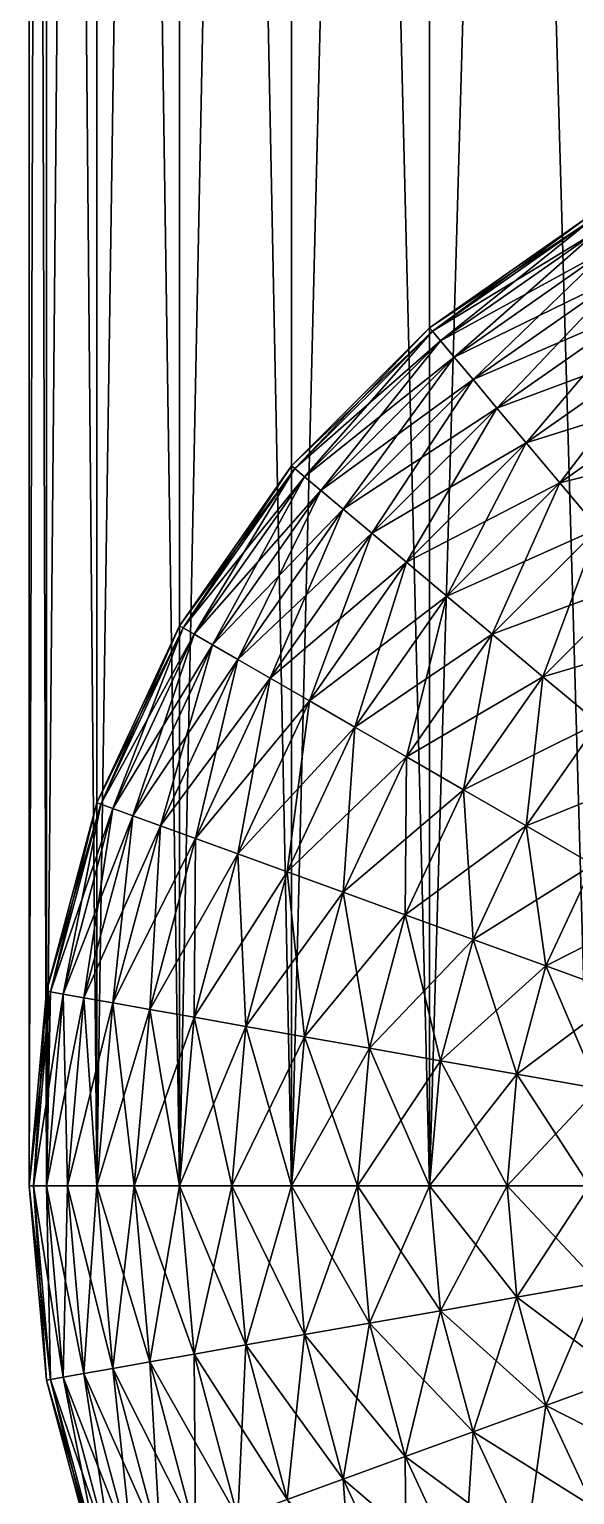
# Model space of a CAD drawing. Header units: metres. Extents: x -7 to 7, y -6 to 6.4.
# Drawn here: x 2 to 2.487, y -5.276 to -3.967 of the extents above; entities that cross this region are included whole.
import ezdxf

# ---------------------------------------------------------------- set-up
doc = ezdxf.new("R2010")
doc.units = ezdxf.units.M

msp = doc.modelspace()

# ---------------------------------------------------------------- linework, layer by layer
at = {"layer": 'Cylinder'}
for points in [[(2, -5, 0), (2.0152, 0, 0.1736), (2.0152, -5, 0.1736)], [(2, -5, 0), (2, 0, 0), (2.0152, 0, 0.1736)], [(2.0152, -5, -0.1736), (2, 0, 0), (2, -5, 0)], [(2.0152, -5, -0.1736), (2.0152, 0, -0.1736), (2, 0, 0)], [(2.0152, -5, 0.1736), (2.0152, 0, 0.1736), (2.0603, 0, 0.342)], [(2.0603, -5, -0.342), (2.0152, 0, -0.1736), (2.0152, -5, -0.1736)], [(2.0603, -5, -0.342), (2.0603, 0, -0.342), (2.0152, 0, -0.1736)], [(2.134, -5, -0.5), (2.0603, 0, -0.342), (2.0603, -5, -0.342)], [(2.134, -5, -0.5), (2.134, 0, -0.5), (2.0603, 0, -0.342)], [(2.234, -5, -0.6428), (2.134, 0, -0.5), (2.134, -5, -0.5)], [(2.234, -5, -0.6428), (2.234, 0, -0.6428), (2.134, 0, -0.5)], [(2.3572, -5, -0.766), (2.234, 0, -0.6428), (2.234, -5, -0.6428)], [(2.3572, -5, -0.766), (2.3572, 0, -0.766), (2.234, 0, -0.6428)], [(2.5, -5, -0.866), (2.3572, 0, -0.766), (2.3572, -5, -0.766)], [(2.5, -5, -0.866), (2.5, 0, -0.866), (2.3572, 0, -0.766)], [(2.0152, -5, 0.1736), (2.0603, 0, 0.342), (2.0603, -5, 0.342)], [(2.0603, -5, 0.342), (2.134, 0, 0.5), (2.134, -5, 0.5)], [(2.0603, -5, 0.342), (2.0603, 0, 0.342), (2.134, 0, 0.5)], [(2.134, -5, 0.5), (2.234, 0, 0.6428), (2.234, -5, 0.6428)], [(2.134, -5, 0.5), (2.134, 0, 0.5), (2.234, 0, 0.6428)], [(2.234, -5, 0.6428), (2.3572, 0, 0.766), (2.3572, -5, 0.766)], [(2.234, -5, 0.6428), (2.234, 0, 0.6428), (2.3572, 0, 0.766)], [(2.3572, -5, 0.766), (2.5, 0, 0.866), (2.5, -5, 0.866)], [(2.3572, -5, 0.766), (2.3572, 0, 0.766), (2.5, 0, 0.866)], [(3, -5, 0), (2, -5, 0), (2.0152, -5, 0.1736)], [(2, -5, 0), (2.0152, -5, 0.1736), (2.0152, -5, 0.1736)], [(2, -5, 0), (2, -5, 0), (2.0152, -5, 0.1736)], [(3, -5, 0), (2, -5, 0), (3, -5, 0)], [(3, -5, 0), (2.0152, -5, -0.1736), (2, -5, 0)], [(2.0152, -5, -0.1736), (2, -5, 0), (2, -5, 0)], [(2.0152, -5, -0.1736), (2.0152, -5, -0.1736), (2, -5, 0)], [(3, -5, 0), (2.0152, -5, 0.1736), (2.0603, -5, 0.342)], [(2.0152, -5, 0.1736), (2.0603, -5, 0.342), (2.0603, -5, 0.342)], [(2.0152, -5, 0.1736), (2.0152, -5, 0.1736), (2.0603, -5, 0.342)], [(3, -5, 0), (2.0152, -5, 0.1736), (3, -5, 0)], [(3, -5, 0), (2.0152, -5, -0.1736), (3, -5, 0)], [(3, -5, 0), (2.0603, -5, -0.342), (2.0152, -5, -0.1736)], [(2.0603, -5, -0.342), (2.0152, -5, -0.1736), (2.0152, -5, -0.1736)], [(2.0603, -5, -0.342), (2.0603, -5, -0.342), (2.0152, -5, -0.1736)], [(3, -5, 0), (2.0603, -5, 0.342), (2.134, -5, 0.5)], [(2.0603, -5, 0.342), (2.134, -5, 0.5), (2.134, -5, 0.5)], [(2.0603, -5, 0.342), (2.0603, -5, 0.342), (2.134, -5, 0.5)], [(3, -5, 0), (2.0603, -5, 0.342), (3, -5, 0)], [(3, -5, 0), (2.0603, -5, -0.342), (3, -5, 0)], [(3, -5, 0), (2.134, -5, -0.5), (2.0603, -5, -0.342)], [(2.134, -5, -0.5), (2.0603, -5, -0.342), (2.0603, -5, -0.342)], [(2.134, -5, -0.5), (2.134, -5, -0.5), (2.0603, -5, -0.342)], [(3, -5, 0), (2.134, -5, 0.5), (2.234, -5, 0.6428)], [(2.134, -5, 0.5), (2.234, -5, 0.6428), (2.234, -5, 0.6428)], [(2.134, -5, 0.5), (2.134, -5, 0.5), (2.234, -5, 0.6428)], [(3, -5, 0), (2.134, -5, 0.5), (3, -5, 0)], [(3, -5, 0), (2.134, -5, -0.5), (3, -5, 0)], [(3, -5, 0), (2.234, -5, -0.6428), (2.134, -5, -0.5)], [(2.234, -5, -0.6428), (2.134, -5, -0.5), (2.134, -5, -0.5)], [(2.234, -5, -0.6428), (2.234, -5, -0.6428), (2.134, -5, -0.5)], [(3, -5, 0), (2.234, -5, 0.6428), (2.3572, -5, 0.766)], [(2.234, -5, 0.6428), (2.3572, -5, 0.766), (2.3572, -5, 0.766)], [(2.234, -5, 0.6428), (2.234, -5, 0.6428), (2.3572, -5, 0.766)], [(3, -5, 0), (2.234, -5, 0.6428), (3, -5, 0)], [(3, -5, 0), (2.234, -5, -0.6428), (3, -5, 0)], [(3, -5, 0), (2.3572, -5, -0.766), (2.234, -5, -0.6428)], [(2.3572, -5, -0.766), (2.234, -5, -0.6428), (2.234, -5, -0.6428)], [(2.3572, -5, -0.766), (2.3572, -5, -0.766), (2.234, -5, -0.6428)], [(3, -5, 0), (2.3572, -5, 0.766), (2.5, -5, 0.866)], [(2.3572, -5, 0.766), (2.5, -5, 0.866), (2.5, -5, 0.866)], [(2.3572, -5, 0.766), (2.3572, -5, 0.766), (2.5, -5, 0.866)], [(3, -5, 0), (2.3572, -5, 0.766), (3, -5, 0)], [(3, -5, 0), (2.3572, -5, -0.766), (3, -5, 0)], [(3, -5, 0), (2.5, -5, -0.866), (2.3572, -5, -0.766)], [(2.5, -5, -0.866), (2.3572, -5, -0.766), (2.3572, -5, -0.766)], [(2.5, -5, -0.866), (2.5, -5, -0.866), (2.3572, -5, -0.766)]]:
    msp.add_3dface(points, dxfattribs=at)
at = {"layer": 'Sphere'}
for points in [[(2.3597, -4.2369, 0.0872), (2.3572, -4.234, 0), (2.5, -4.134, 0)], [(2.3572, -4.234, 0), (2.5019, -4.1373, -0.0872), (2.5, -4.134, 0)], [(2.3597, -4.2369, 0.0872), (2.5, -4.134, 0), (2.5019, -4.1373, 0.0872)], [(2.3572, -4.234, 0), (2.3597, -4.2369, -0.0872), (2.5019, -4.1373, -0.0872)], [(2.367, -4.2456, 0.1736), (2.3597, -4.2369, 0.0872), (2.5019, -4.1373, 0.0872)], [(2.3597, -4.2369, -0.0872), (2.5076, -4.1471, -0.1736), (2.5019, -4.1373, -0.0872)], [(2.3597, -4.2369, -0.0872), (2.367, -4.2456, -0.1736), (2.5076, -4.1471, -0.1736)], [(2.367, -4.2456, 0.1736), (2.5019, -4.1373, 0.0872), (2.5076, -4.1471, 0.1736)], [(2.3791, -4.2601, 0.2588), (2.367, -4.2456, 0.1736), (2.5076, -4.1471, 0.1736)], [(2.367, -4.2456, -0.1736), (2.517, -4.1635, -0.2588), (2.5076, -4.1471, -0.1736)], [(2.3791, -4.2601, 0.2588), (2.5076, -4.1471, 0.1736), (2.517, -4.1635, 0.2588)], [(2.367, -4.2456, -0.1736), (2.3791, -4.2601, -0.2588), (2.517, -4.1635, -0.2588)], [(2.396, -4.2802, 0.342), (2.3791, -4.2601, 0.2588), (2.517, -4.1635, 0.2588)], [(2.3791, -4.2601, -0.2588), (2.5302, -4.1862, -0.342), (2.517, -4.1635, -0.2588)], [(2.396, -4.2802, 0.342), (2.517, -4.1635, 0.2588), (2.5302, -4.1862, 0.342)], [(2.3791, -4.2601, -0.2588), (2.396, -4.2802, -0.342), (2.5302, -4.1862, -0.342)], [(2.4174, -4.3057, 0.4226), (2.396, -4.2802, 0.342), (2.5302, -4.1862, 0.342)], [(2.396, -4.2802, -0.342), (2.5468, -4.2151, -0.4226), (2.5302, -4.1862, -0.342)], [(2.4174, -4.3057, 0.4226), (2.5302, -4.1862, 0.342), (2.5468, -4.2151, 0.4226)], [(2.396, -4.2802, -0.342), (2.4174, -4.3057, -0.4226), (2.5468, -4.2151, -0.4226)], [(2.4433, -4.3366, 0.5), (2.4174, -4.3057, 0.4226), (2.5468, -4.2151, 0.4226)], [(2.4174, -4.3057, -0.4226), (2.567, -4.25, -0.5), (2.5468, -4.2151, -0.4226)], [(2.4433, -4.3366, 0.5), (2.5468, -4.2151, 0.4226), (2.567, -4.25, 0.5)], [(2.2369, -4.3597, 0.0872), (2.234, -4.3572, 0), (2.3572, -4.234, 0)], [(2.234, -4.3572, 0), (2.3597, -4.2369, -0.0872), (2.3572, -4.234, 0)], [(2.234, -4.3572, 0), (2.2369, -4.3597, -0.0872), (2.3597, -4.2369, -0.0872)], [(2.2369, -4.3597, 0.0872), (2.3572, -4.234, 0), (2.3597, -4.2369, 0.0872)], [(2.2456, -4.367, 0.1736), (2.2369, -4.3597, 0.0872), (2.3597, -4.2369, 0.0872)], [(2.2369, -4.3597, -0.0872), (2.367, -4.2456, -0.1736), (2.3597, -4.2369, -0.0872)], [(2.2456, -4.367, 0.1736), (2.3597, -4.2369, 0.0872), (2.367, -4.2456, 0.1736)], [(2.2369, -4.3597, -0.0872), (2.2456, -4.367, -0.1736), (2.367, -4.2456, -0.1736)], [(2.2601, -4.3791, 0.2588), (2.2456, -4.367, 0.1736), (2.367, -4.2456, 0.1736)], [(2.2456, -4.367, -0.1736), (2.3791, -4.2601, -0.2588), (2.367, -4.2456, -0.1736)], [(2.2601, -4.3791, 0.2588), (2.367, -4.2456, 0.1736), (2.3791, -4.2601, 0.2588)], [(2.4174, -4.3057, -0.4226), (2.4433, -4.3366, -0.5), (2.567, -4.25, -0.5)], [(2.4735, -4.3725, 0.5736), (2.4433, -4.3366, 0.5), (2.567, -4.25, 0.5)], [(2.4433, -4.3366, -0.5), (2.5904, -4.2906, -0.5736), (2.567, -4.25, -0.5)], [(2.4735, -4.3725, 0.5736), (2.567, -4.25, 0.5), (2.5904, -4.2906, 0.5736)], [(2.2456, -4.367, -0.1736), (2.2601, -4.3791, -0.2588), (2.3791, -4.2601, -0.2588)], [(2.2802, -4.396, 0.342), (2.2601, -4.3791, 0.2588), (2.3791, -4.2601, 0.2588)], [(2.2601, -4.3791, -0.2588), (2.396, -4.2802, -0.342), (2.3791, -4.2601, -0.2588)], [(2.2802, -4.396, 0.342), (2.3791, -4.2601, 0.2588), (2.396, -4.2802, 0.342)], [(2.2601, -4.3791, -0.2588), (2.2802, -4.396, -0.342), (2.396, -4.2802, -0.342)], [(2.3057, -4.4174, 0.4226), (2.2802, -4.396, 0.342), (2.396, -4.2802, 0.342)], [(2.2802, -4.396, -0.342), (2.4174, -4.3057, -0.4226), (2.396, -4.2802, -0.342)], [(2.3057, -4.4174, 0.4226), (2.396, -4.2802, 0.342), (2.4174, -4.3057, 0.4226)], [(2.4433, -4.3366, -0.5), (2.4735, -4.3725, -0.5736), (2.5904, -4.2906, -0.5736)], [(2.5076, -4.4132, 0.6428), (2.4735, -4.3725, 0.5736), (2.5904, -4.2906, 0.5736)], [(2.4735, -4.3725, -0.5736), (2.617, -4.3366, -0.6428), (2.5904, -4.2906, -0.5736)], [(2.2802, -4.396, -0.342), (2.3057, -4.4174, -0.4226), (2.4174, -4.3057, -0.4226)], [(2.3366, -4.4433, 0.5), (2.3057, -4.4174, 0.4226), (2.4174, -4.3057, 0.4226)], [(2.3057, -4.4174, -0.4226), (2.4433, -4.3366, -0.5), (2.4174, -4.3057, -0.4226)], [(2.3366, -4.4433, 0.5), (2.4174, -4.3057, 0.4226), (2.4433, -4.3366, 0.5)], [(2.3057, -4.4174, -0.4226), (2.3366, -4.4433, -0.5), (2.4433, -4.3366, -0.5)], [(2.3725, -4.4735, 0.5736), (2.3366, -4.4433, 0.5), (2.4433, -4.3366, 0.5)], [(2.3366, -4.4433, -0.5), (2.4735, -4.3725, -0.5736), (2.4433, -4.3366, -0.5)], [(2.3725, -4.4735, 0.5736), (2.4433, -4.3366, 0.5), (2.4735, -4.3725, 0.5736)], [(2.4735, -4.3725, -0.5736), (2.5076, -4.4132, -0.6428), (2.617, -4.3366, -0.6428)], [(2.1373, -4.5019, 0.0872), (2.134, -4.5, 0), (2.234, -4.3572, 0)], [(2.134, -4.5, 0), (2.2369, -4.3597, -0.0872), (2.234, -4.3572, 0)], [(2.1373, -4.5019, 0.0872), (2.234, -4.3572, 0), (2.2369, -4.3597, 0.0872)], [(2.134, -4.5, 0), (2.1373, -4.5019, -0.0872), (2.2369, -4.3597, -0.0872)], [(2.1471, -4.5076, 0.1736), (2.1373, -4.5019, 0.0872), (2.2369, -4.3597, 0.0872)], [(2.1373, -4.5019, -0.0872), (2.2456, -4.367, -0.1736), (2.2369, -4.3597, -0.0872)], [(2.1373, -4.5019, -0.0872), (2.1471, -4.5076, -0.1736), (2.2456, -4.367, -0.1736)], [(2.1471, -4.5076, 0.1736), (2.2369, -4.3597, 0.0872), (2.2456, -4.367, 0.1736)], [(2.1635, -4.517, 0.2588), (2.1471, -4.5076, 0.1736), (2.2456, -4.367, 0.1736)], [(2.1471, -4.5076, -0.1736), (2.2601, -4.3791, -0.2588), (2.2456, -4.367, -0.1736)], [(2.1635, -4.517, 0.2588), (2.2456, -4.367, 0.1736), (2.2601, -4.3791, 0.2588)], [(2.1471, -4.5076, -0.1736), (2.1635, -4.517, -0.2588), (2.2601, -4.3791, -0.2588)], [(2.1862, -4.5302, 0.342), (2.1635, -4.517, 0.2588), (2.2601, -4.3791, 0.2588)], [(2.1635, -4.517, -0.2588), (2.2802, -4.396, -0.342), (2.2601, -4.3791, -0.2588)], [(2.1862, -4.5302, 0.342), (2.2601, -4.3791, 0.2588), (2.2802, -4.396, 0.342)], [(2.3366, -4.4433, -0.5), (2.3725, -4.4735, -0.5736), (2.4735, -4.3725, -0.5736)], [(2.4132, -4.5076, 0.6428), (2.3725, -4.4735, 0.5736), (2.4735, -4.3725, 0.5736)], [(2.3725, -4.4735, -0.5736), (2.5076, -4.4132, -0.6428), (2.4735, -4.3725, -0.5736)], [(2.4132, -4.5076, 0.6428), (2.4735, -4.3725, 0.5736), (2.5076, -4.4132, 0.6428)], [(2.1635, -4.517, -0.2588), (2.1862, -4.5302, -0.342), (2.2802, -4.396, -0.342)], [(2.2151, -4.5468, 0.4226), (2.1862, -4.5302, 0.342), (2.2802, -4.396, 0.342)], [(2.1862, -4.5302, -0.342), (2.3057, -4.4174, -0.4226), (2.2802, -4.396, -0.342)], [(2.2151, -4.5468, 0.4226), (2.2802, -4.396, 0.342), (2.3057, -4.4174, 0.4226)], [(2.1862, -4.5302, -0.342), (2.2151, -4.5468, -0.4226), (2.3057, -4.4174, -0.4226)], [(2.25, -4.567, 0.5), (2.2151, -4.5468, 0.4226), (2.3057, -4.4174, 0.4226)], [(2.2151, -4.5468, -0.4226), (2.3366, -4.4433, -0.5), (2.3057, -4.4174, -0.4226)], [(2.25, -4.567, 0.5), (2.3057, -4.4174, 0.4226), (2.3366, -4.4433, 0.5)], [(2.3725, -4.4735, -0.5736), (2.4132, -4.5076, -0.6428), (2.5076, -4.4132, -0.6428)], [(2.4583, -4.5455, 0.7071), (2.4132, -4.5076, 0.6428), (2.5076, -4.4132, 0.6428)], [(2.4132, -4.5076, -0.6428), (2.5455, -4.4583, -0.7071), (2.5076, -4.4132, -0.6428)], [(2.4583, -4.5455, 0.7071), (2.5076, -4.4132, 0.6428), (2.5455, -4.4583, 0.7071)], [(2.2151, -4.5468, -0.4226), (2.25, -4.567, -0.5), (2.3366, -4.4433, -0.5)], [(2.2906, -4.5904, 0.5736), (2.25, -4.567, 0.5), (2.3366, -4.4433, 0.5)], [(2.25, -4.567, -0.5), (2.3725, -4.4735, -0.5736), (2.3366, -4.4433, -0.5)], [(2.2906, -4.5904, 0.5736), (2.3366, -4.4433, 0.5), (2.3725, -4.4735, 0.5736)], [(2.4132, -4.5076, -0.6428), (2.4583, -4.5455, -0.7071), (2.5455, -4.4583, -0.7071)], [(2.5076, -4.5868, 0.766), (2.4583, -4.5455, 0.7071), (2.5455, -4.4583, 0.7071)], [(2.4583, -4.5455, -0.7071), (2.5868, -4.5076, -0.766), (2.5455, -4.4583, -0.7071)], [(2.25, -4.567, -0.5), (2.2906, -4.5904, -0.5736), (2.3725, -4.4735, -0.5736)], [(2.3366, -4.617, 0.6428), (2.2906, -4.5904, 0.5736), (2.3725, -4.4735, 0.5736)], [(2.2906, -4.5904, -0.5736), (2.4132, -4.5076, -0.6428), (2.3725, -4.4735, -0.5736)], [(2.3366, -4.617, 0.6428), (2.3725, -4.4735, 0.5736), (2.4132, -4.5076, 0.6428)], [(2.0639, -4.6593, 0.0872), (2.0603, -4.658, 0), (2.134, -4.5, 0)], [(2.0603, -4.658, 0), (2.1373, -4.5019, -0.0872), (2.134, -4.5, 0)], [(2.0639, -4.6593, 0.0872), (2.134, -4.5, 0), (2.1373, -4.5019, 0.0872)], [(2.0603, -4.658, 0), (2.0639, -4.6593, -0.0872), (2.1373, -4.5019, -0.0872)], [(2.0746, -4.6632, 0.1736), (2.0639, -4.6593, 0.0872), (2.1373, -4.5019, 0.0872)], [(2.0639, -4.6593, -0.0872), (2.1471, -4.5076, -0.1736), (2.1373, -4.5019, -0.0872)], [(2.0639, -4.6593, -0.0872), (2.0746, -4.6632, -0.1736), (2.1471, -4.5076, -0.1736)], [(2.0746, -4.6632, 0.1736), (2.1373, -4.5019, 0.0872), (2.1471, -4.5076, 0.1736)], [(2.0923, -4.6696, 0.2588), (2.0746, -4.6632, 0.1736), (2.1471, -4.5076, 0.1736)], [(2.0746, -4.6632, -0.1736), (2.1635, -4.517, -0.2588), (2.1471, -4.5076, -0.1736)], [(2.0923, -4.6696, 0.2588), (2.1471, -4.5076, 0.1736), (2.1635, -4.517, 0.2588)], [(2.2906, -4.5904, -0.5736), (2.3366, -4.617, -0.6428), (2.4132, -4.5076, -0.6428)], [(2.3876, -4.6464, 0.7071), (2.3366, -4.617, 0.6428), (2.4132, -4.5076, 0.6428)], [(2.3366, -4.617, -0.6428), (2.4583, -4.5455, -0.7071), (2.4132, -4.5076, -0.6428)], [(2.3876, -4.6464, 0.7071), (2.4132, -4.5076, 0.6428), (2.4583, -4.5455, 0.7071)], [(2.4583, -4.5455, -0.7071), (2.5076, -4.5868, -0.766), (2.5868, -4.5076, -0.766)], [(2.0746, -4.6632, -0.1736), (2.0923, -4.6696, -0.2588), (2.1635, -4.517, -0.2588)], [(2.117, -4.6786, 0.342), (2.0923, -4.6696, 0.2588), (2.1635, -4.517, 0.2588)], [(2.0923, -4.6696, -0.2588), (2.1862, -4.5302, -0.342), (2.1635, -4.517, -0.2588)], [(2.117, -4.6786, 0.342), (2.1635, -4.517, 0.2588), (2.1862, -4.5302, 0.342)], [(2.0923, -4.6696, -0.2588), (2.117, -4.6786, -0.342), (2.1862, -4.5302, -0.342)], [(2.1483, -4.69, 0.4226), (2.117, -4.6786, 0.342), (2.1862, -4.5302, 0.342)], [(2.117, -4.6786, -0.342), (2.2151, -4.5468, -0.4226), (2.1862, -4.5302, -0.342)], [(2.1483, -4.69, 0.4226), (2.1862, -4.5302, 0.342), (2.2151, -4.5468, 0.4226)], [(2.117, -4.6786, -0.342), (2.1483, -4.69, -0.4226), (2.2151, -4.5468, -0.4226)], [(2.1862, -4.7038, 0.5), (2.1483, -4.69, 0.4226), (2.2151, -4.5468, 0.4226)], [(2.1483, -4.69, -0.4226), (2.25, -4.567, -0.5), (2.2151, -4.5468, -0.4226)], [(2.1862, -4.7038, 0.5), (2.2151, -4.5468, 0.4226), (2.25, -4.567, 0.5)], [(2.3366, -4.617, -0.6428), (2.3876, -4.6464, -0.7071), (2.4583, -4.5455, -0.7071)], [(2.4433, -4.6786, 0.766), (2.3876, -4.6464, 0.7071), (2.4583, -4.5455, 0.7071)], [(2.3876, -4.6464, -0.7071), (2.5076, -4.5868, -0.766), (2.4583, -4.5455, -0.7071)], [(2.4433, -4.6786, 0.766), (2.4583, -4.5455, 0.7071), (2.5076, -4.5868, 0.766)], [(2.1483, -4.69, -0.4226), (2.1862, -4.7038, -0.5), (2.25, -4.567, -0.5)], [(2.2302, -4.7198, 0.5736), (2.1862, -4.7038, 0.5), (2.25, -4.567, 0.5)], [(2.1862, -4.7038, -0.5), (2.2906, -4.5904, -0.5736), (2.25, -4.567, -0.5)], [(2.2302, -4.7198, 0.5736), (2.25, -4.567, 0.5), (2.2906, -4.5904, 0.5736)], [(2.1862, -4.7038, -0.5), (2.2302, -4.7198, -0.5736), (2.2906, -4.5904, -0.5736)], [(2.2802, -4.738, 0.6428), (2.2302, -4.7198, 0.5736), (2.2906, -4.5904, 0.5736)], [(2.2302, -4.7198, -0.5736), (2.3366, -4.617, -0.6428), (2.2906, -4.5904, -0.5736)], [(2.2802, -4.738, 0.6428), (2.2906, -4.5904, 0.5736), (2.3366, -4.617, 0.6428)], [(2.3876, -4.6464, -0.7071), (2.4433, -4.6786, -0.766), (2.5076, -4.5868, -0.766)], [(2.5033, -4.7132, 0.8192), (2.4433, -4.6786, 0.766), (2.5076, -4.5868, 0.766)], [(2.4433, -4.6786, -0.766), (2.5606, -4.6313, -0.8192), (2.5076, -4.5868, -0.766)], [(2.2302, -4.7198, -0.5736), (2.2802, -4.738, -0.6428), (2.3366, -4.617, -0.6428)], [(2.3355, -4.7582, 0.7071), (2.2802, -4.738, 0.6428), (2.3366, -4.617, 0.6428)], [(2.2802, -4.738, -0.6428), (2.3876, -4.6464, -0.7071), (2.3366, -4.617, -0.6428)], [(2.3355, -4.7582, 0.7071), (2.3366, -4.617, 0.6428), (2.3876, -4.6464, 0.7071)], [(2.4433, -4.6786, -0.766), (2.5033, -4.7132, -0.8192), (2.5606, -4.6313, -0.8192)], [(2.0189, -4.827, 0.0872), (2.0152, -4.8264, 0), (2.0603, -4.658, 0)], [(2.0152, -4.8264, 0), (2.0639, -4.6593, -0.0872), (2.0603, -4.658, 0)], [(2.0189, -4.827, 0.0872), (2.0603, -4.658, 0), (2.0639, -4.6593, 0.0872)], [(2.2802, -4.738, -0.6428), (2.3355, -4.7582, -0.7071), (2.3876, -4.6464, -0.7071)], [(2.396, -4.7802, 0.766), (2.3355, -4.7582, 0.7071), (2.3876, -4.6464, 0.7071)], [(2.3355, -4.7582, -0.7071), (2.4433, -4.6786, -0.766), (2.3876, -4.6464, -0.7071)], [(2.396, -4.7802, 0.766), (2.3876, -4.6464, 0.7071), (2.4433, -4.6786, 0.766)], [(2.0152, -4.8264, 0), (2.0189, -4.827, -0.0872), (2.0639, -4.6593, -0.0872)], [(2.0302, -4.829, 0.1736), (2.0189, -4.827, 0.0872), (2.0639, -4.6593, 0.0872)], [(2.0189, -4.827, -0.0872), (2.0746, -4.6632, -0.1736), (2.0639, -4.6593, -0.0872)], [(2.0189, -4.827, -0.0872), (2.0302, -4.829, -0.1736), (2.0746, -4.6632, -0.1736)], [(2.0302, -4.829, 0.1736), (2.0639, -4.6593, 0.0872), (2.0746, -4.6632, 0.1736)], [(2.0487, -4.8323, 0.2588), (2.0302, -4.829, 0.1736), (2.0746, -4.6632, 0.1736)], [(2.0302, -4.829, -0.1736), (2.0923, -4.6696, -0.2588), (2.0746, -4.6632, -0.1736)], [(2.0302, -4.829, -0.1736), (2.0487, -4.8323, -0.2588), (2.0923, -4.6696, -0.2588)], [(2.0487, -4.8323, 0.2588), (2.0746, -4.6632, 0.1736), (2.0923, -4.6696, 0.2588)], [(2.0746, -4.8368, 0.342), (2.0487, -4.8323, 0.2588), (2.0923, -4.6696, 0.2588)], [(2.0487, -4.8323, -0.2588), (2.117, -4.6786, -0.342), (2.0923, -4.6696, -0.2588)], [(2.0746, -4.8368, 0.342), (2.0923, -4.6696, 0.2588), (2.117, -4.6786, 0.342)], [(2.0487, -4.8323, -0.2588), (2.0746, -4.8368, -0.342), (2.117, -4.6786, -0.342)], [(2.1075, -4.8426, 0.4226), (2.0746, -4.8368, 0.342), (2.117, -4.6786, 0.342)], [(2.0746, -4.8368, -0.342), (2.1483, -4.69, -0.4226), (2.117, -4.6786, -0.342)], [(2.1075, -4.8426, 0.4226), (2.117, -4.6786, 0.342), (2.1483, -4.69, 0.4226)], [(2.3355, -4.7582, -0.7071), (2.396, -4.7802, -0.766), (2.4433, -4.6786, -0.766)], [(2.461, -4.8038, 0.8192), (2.396, -4.7802, 0.766), (2.4433, -4.6786, 0.766)], [(2.396, -4.7802, -0.766), (2.5033, -4.7132, -0.8192), (2.4433, -4.6786, -0.766)], [(2.461, -4.8038, 0.8192), (2.4433, -4.6786, 0.766), (2.5033, -4.7132, 0.8192)], [(2.0746, -4.8368, -0.342), (2.1075, -4.8426, -0.4226), (2.1483, -4.69, -0.4226)], [(2.1471, -4.8496, 0.5), (2.1075, -4.8426, 0.4226), (2.1483, -4.69, 0.4226)], [(2.1075, -4.8426, -0.4226), (2.1862, -4.7038, -0.5), (2.1483, -4.69, -0.4226)], [(2.1471, -4.8496, 0.5), (2.1483, -4.69, 0.4226), (2.1862, -4.7038, 0.5)], [(2.1075, -4.8426, -0.4226), (2.1471, -4.8496, -0.5), (2.1862, -4.7038, -0.5)], [(2.1933, -4.8578, 0.5736), (2.1471, -4.8496, 0.5), (2.1862, -4.7038, 0.5)], [(2.1471, -4.8496, -0.5), (2.2302, -4.7198, -0.5736), (2.1862, -4.7038, -0.5)], [(2.1933, -4.8578, 0.5736), (2.1862, -4.7038, 0.5), (2.2302, -4.7198, 0.5736)], [(2.1471, -4.8496, -0.5), (2.1933, -4.8578, -0.5736), (2.2302, -4.7198, -0.5736)], [(2.2456, -4.867, 0.6428), (2.1933, -4.8578, 0.5736), (2.2302, -4.7198, 0.5736)], [(2.1933, -4.8578, -0.5736), (2.2802, -4.738, -0.6428), (2.2302, -4.7198, -0.5736)], [(2.2456, -4.867, 0.6428), (2.2302, -4.7198, 0.5736), (2.2802, -4.738, 0.6428)], [(2.396, -4.7802, -0.766), (2.461, -4.8038, -0.8192), (2.5033, -4.7132, -0.8192)], [(2.5302, -4.829, 0.866), (2.461, -4.8038, 0.8192), (2.5033, -4.7132, 0.8192)], [(2.461, -4.8038, -0.8192), (2.567, -4.75, -0.866), (2.5033, -4.7132, -0.8192)], [(2.1933, -4.8578, -0.5736), (2.2456, -4.867, -0.6428), (2.2802, -4.738, -0.6428)], [(2.3036, -4.8772, 0.7071), (2.2456, -4.867, 0.6428), (2.2802, -4.738, 0.6428)], [(2.2456, -4.867, -0.6428), (2.3355, -4.7582, -0.7071), (2.2802, -4.738, -0.6428)], [(2.3036, -4.8772, 0.7071), (2.2802, -4.738, 0.6428), (2.3355, -4.7582, 0.7071)], [(2.2456, -4.867, -0.6428), (2.3036, -4.8772, -0.7071), (2.3355, -4.7582, -0.7071)], [(2.367, -4.8884, 0.766), (2.3036, -4.8772, 0.7071), (2.3355, -4.7582, 0.7071)], [(2.3036, -4.8772, -0.7071), (2.396, -4.7802, -0.766), (2.3355, -4.7582, -0.7071)], [(2.367, -4.8884, 0.766), (2.3355, -4.7582, 0.7071), (2.396, -4.7802, 0.766)], [(2.461, -4.8038, -0.8192), (2.5302, -4.829, -0.866), (2.567, -4.75, -0.866)], [(2.3036, -4.8772, -0.7071), (2.367, -4.8884, -0.766), (2.396, -4.7802, -0.766)], [(2.4351, -4.9004, 0.8192), (2.367, -4.8884, 0.766), (2.396, -4.7802, 0.766)], [(2.367, -4.8884, -0.766), (2.461, -4.8038, -0.8192), (2.396, -4.7802, -0.766)], [(2.4351, -4.9004, 0.8192), (2.396, -4.7802, 0.766), (2.461, -4.8038, 0.8192)], [(2.367, -4.8884, -0.766), (2.4351, -4.9004, -0.8192), (2.461, -4.8038, -0.8192)], [(2.5076, -4.9132, 0.866), (2.4351, -4.9004, 0.8192), (2.461, -4.8038, 0.8192)], [(2.4351, -4.9004, -0.8192), (2.5302, -4.829, -0.866), (2.461, -4.8038, -0.8192)], [(2.5076, -4.9132, 0.866), (2.461, -4.8038, 0.8192), (2.5302, -4.829, 0.866)], [(2.0038, -5, 0.0872), (2, -5, 0), (2.0152, -4.8264, 0)], [(2, -5, 0), (2.0189, -4.827, -0.0872), (2.0152, -4.8264, 0)], [(2, -5, 0), (2.0038, -5, -0.0872), (2.0189, -4.827, -0.0872)], [(2.0038, -5, 0.0872), (2.0152, -4.8264, 0), (2.0189, -4.827, 0.0872)], [(2.0152, -5, 0.1736), (2.0038, -5, 0.0872), (2.0189, -4.827, 0.0872)], [(2.0038, -5, -0.0872), (2.0302, -4.829, -0.1736), (2.0189, -4.827, -0.0872)], [(2.0152, -5, 0.1736), (2.0189, -4.827, 0.0872), (2.0302, -4.829, 0.1736)], [(2.0038, -5, -0.0872), (2.0152, -5, -0.1736), (2.0302, -4.829, -0.1736)], [(2.0341, -5, 0.2588), (2.0152, -5, 0.1736), (2.0302, -4.829, 0.1736)], [(2.0152, -5, -0.1736), (2.0487, -4.8323, -0.2588), (2.0302, -4.829, -0.1736)], [(2.0152, -5, -0.1736), (2.0341, -5, -0.2588), (2.0487, -4.8323, -0.2588)], [(2.0341, -5, 0.2588), (2.0302, -4.829, 0.1736), (2.0487, -4.8323, 0.2588)], [(2.0603, -5, 0.342), (2.0341, -5, 0.2588), (2.0487, -4.8323, 0.2588)], [(2.0341, -5, -0.2588), (2.0746, -4.8368, -0.342), (2.0487, -4.8323, -0.2588)], [(2.0341, -5, -0.2588), (2.0603, -5, -0.342), (2.0746, -4.8368, -0.342)], [(2.0603, -5, 0.342), (2.0487, -4.8323, 0.2588), (2.0746, -4.8368, 0.342)], [(2.0937, -5, 0.4226), (2.0603, -5, 0.342), (2.0746, -4.8368, 0.342)], [(2.0603, -5, -0.342), (2.1075, -4.8426, -0.4226), (2.0746, -4.8368, -0.342)], [(2.0937, -5, 0.4226), (2.0746, -4.8368, 0.342), (2.1075, -4.8426, 0.4226)], [(2.4351, -4.9004, -0.8192), (2.5076, -4.9132, -0.866), (2.5302, -4.829, -0.866)], [(2.0603, -5, -0.342), (2.0937, -5, -0.4226), (2.1075, -4.8426, -0.4226)], [(2.134, -5, 0.5), (2.0937, -5, 0.4226), (2.1075, -4.8426, 0.4226)], [(2.0937, -5, -0.4226), (2.1471, -4.8496, -0.5), (2.1075, -4.8426, -0.4226)], [(2.0937, -5, -0.4226), (2.134, -5, -0.5), (2.1471, -4.8496, -0.5)], [(2.134, -5, 0.5), (2.1075, -4.8426, 0.4226), (2.1471, -4.8496, 0.5)], [(2.1808, -5, 0.5736), (2.134, -5, 0.5), (2.1471, -4.8496, 0.5)], [(2.134, -5, -0.5), (2.1933, -4.8578, -0.5736), (2.1471, -4.8496, -0.5)], [(2.1808, -5, 0.5736), (2.1471, -4.8496, 0.5), (2.1933, -4.8578, 0.5736)], [(2.134, -5, -0.5), (2.1808, -5, -0.5736), (2.1933, -4.8578, -0.5736)], [(2.234, -5, 0.6428), (2.1808, -5, 0.5736), (2.1933, -4.8578, 0.5736)], [(2.1808, -5, -0.5736), (2.2456, -4.867, -0.6428), (2.1933, -4.8578, -0.5736)], [(2.1808, -5, -0.5736), (2.234, -5, -0.6428), (2.2456, -4.867, -0.6428)], [(2.234, -5, 0.6428), (2.1933, -4.8578, 0.5736), (2.2456, -4.867, 0.6428)], [(2.2929, -5, 0.7071), (2.234, -5, 0.6428), (2.2456, -4.867, 0.6428)], [(2.234, -5, -0.6428), (2.3036, -4.8772, -0.7071), (2.2456, -4.867, -0.6428)], [(2.2929, -5, 0.7071), (2.2456, -4.867, 0.6428), (2.3036, -4.8772, 0.7071)], [(2.234, -5, -0.6428), (2.2929, -5, -0.7071), (2.3036, -4.8772, -0.7071)], [(2.3572, -5, 0.766), (2.2929, -5, 0.7071), (2.3036, -4.8772, 0.7071)], [(2.2929, -5, -0.7071), (2.367, -4.8884, -0.766), (2.3036, -4.8772, -0.7071)], [(2.3572, -5, 0.766), (2.3036, -4.8772, 0.7071), (2.367, -4.8884, 0.766)], [(2.2929, -5, -0.7071), (2.3572, -5, -0.766), (2.367, -4.8884, -0.766)], [(2.4264, -5, 0.8192), (2.3572, -5, 0.766), (2.367, -4.8884, 0.766)], [(2.3572, -5, -0.766), (2.4351, -4.9004, -0.8192), (2.367, -4.8884, -0.766)], [(2.4264, -5, 0.8192), (2.367, -4.8884, 0.766), (2.4351, -4.9004, 0.8192)], [(2.3572, -5, -0.766), (2.4264, -5, -0.8192), (2.4351, -4.9004, -0.8192)], [(2.5, -5, 0.866), (2.4264, -5, 0.8192), (2.4351, -4.9004, 0.8192)], [(2.4264, -5, -0.8192), (2.5076, -4.9132, -0.866), (2.4351, -4.9004, -0.8192)], [(2.5, -5, 0.866), (2.4351, -4.9004, 0.8192), (2.5076, -4.9132, 0.866)], [(2.4264, -5, -0.8192), (2.5, -5, -0.866), (2.5076, -4.9132, -0.866)], [(2.0189, -5.173, 0.0872), (2, -5, 0), (2.0038, -5, 0.0872)], [(2.0189, -5.173, 0.0872), (2.0152, -5.1736, 0), (2, -5, 0)], [(2.0152, -5.1736, 0), (2.0038, -5, -0.0872), (2, -5, 0)], [(2.0302, -5.171, 0.1736), (2.0038, -5, 0.0872), (2.0152, -5, 0.1736)], [(2.0302, -5.171, 0.1736), (2.0189, -5.173, 0.0872), (2.0038, -5, 0.0872)], [(2.0152, -5.1736, 0), (2.0189, -5.173, -0.0872), (2.0038, -5, -0.0872)], [(2.0189, -5.173, -0.0872), (2.0152, -5, -0.1736), (2.0038, -5, -0.0872)], [(2.0487, -5.1677, 0.2588), (2.0152, -5, 0.1736), (2.0341, -5, 0.2588)], [(2.0487, -5.1677, 0.2588), (2.0302, -5.171, 0.1736), (2.0152, -5, 0.1736)], [(2.0189, -5.173, -0.0872), (2.0302, -5.171, -0.1736), (2.0152, -5, -0.1736)], [(2.0302, -5.171, -0.1736), (2.0341, -5, -0.2588), (2.0152, -5, -0.1736)], [(2.0302, -5.171, -0.1736), (2.0487, -5.1677, -0.2588), (2.0341, -5, -0.2588)], [(2.0746, -5.1632, 0.342), (2.0341, -5, 0.2588), (2.0603, -5, 0.342)], [(2.0746, -5.1632, 0.342), (2.0487, -5.1677, 0.2588), (2.0341, -5, 0.2588)], [(2.0487, -5.1677, -0.2588), (2.0603, -5, -0.342), (2.0341, -5, -0.2588)], [(2.0487, -5.1677, -0.2588), (2.0746, -5.1632, -0.342), (2.0603, -5, -0.342)], [(2.1075, -5.1574, 0.4226), (2.0603, -5, 0.342), (2.0937, -5, 0.4226)], [(2.1075, -5.1574, 0.4226), (2.0746, -5.1632, 0.342), (2.0603, -5, 0.342)], [(2.0746, -5.1632, -0.342), (2.0937, -5, -0.4226), (2.0603, -5, -0.342)], [(2.0746, -5.1632, -0.342), (2.1075, -5.1574, -0.4226), (2.0937, -5, -0.4226)], [(2.1471, -5.1504, 0.5), (2.0937, -5, 0.4226), (2.134, -5, 0.5)], [(2.1471, -5.1504, 0.5), (2.1075, -5.1574, 0.4226), (2.0937, -5, 0.4226)], [(2.1075, -5.1574, -0.4226), (2.134, -5, -0.5), (2.0937, -5, -0.4226)], [(2.1075, -5.1574, -0.4226), (2.1471, -5.1504, -0.5), (2.134, -5, -0.5)], [(2.1933, -5.1422, 0.5736), (2.134, -5, 0.5), (2.1808, -5, 0.5736)], [(2.1933, -5.1422, 0.5736), (2.1471, -5.1504, 0.5), (2.134, -5, 0.5)], [(2.1471, -5.1504, -0.5), (2.1808, -5, -0.5736), (2.134, -5, -0.5)], [(2.1471, -5.1504, -0.5), (2.1933, -5.1422, -0.5736), (2.1808, -5, -0.5736)], [(2.2456, -5.133, 0.6428), (2.1808, -5, 0.5736), (2.234, -5, 0.6428)], [(2.2456, -5.133, 0.6428), (2.1933, -5.1422, 0.5736), (2.1808, -5, 0.5736)], [(2.1933, -5.1422, -0.5736), (2.234, -5, -0.6428), (2.1808, -5, -0.5736)], [(2.1933, -5.1422, -0.5736), (2.2456, -5.133, -0.6428), (2.234, -5, -0.6428)], [(2.3036, -5.1228, 0.7071), (2.234, -5, 0.6428), (2.2929, -5, 0.7071)], [(2.3036, -5.1228, 0.7071), (2.2456, -5.133, 0.6428), (2.234, -5, 0.6428)], [(2.2456, -5.133, -0.6428), (2.2929, -5, -0.7071), (2.234, -5, -0.6428)], [(2.2456, -5.133, -0.6428), (2.3036, -5.1228, -0.7071), (2.2929, -5, -0.7071)], [(2.367, -5.1116, 0.766), (2.2929, -5, 0.7071), (2.3572, -5, 0.766)], [(2.367, -5.1116, 0.766), (2.3036, -5.1228, 0.7071), (2.2929, -5, 0.7071)], [(2.3036, -5.1228, -0.7071), (2.3572, -5, -0.766), (2.2929, -5, -0.7071)], [(2.3036, -5.1228, -0.7071), (2.367, -5.1116, -0.766), (2.3572, -5, -0.766)], [(2.4351, -5.0996, 0.8192), (2.3572, -5, 0.766), (2.4264, -5, 0.8192)], [(2.4351, -5.0996, 0.8192), (2.367, -5.1116, 0.766), (2.3572, -5, 0.766)], [(2.367, -5.1116, -0.766), (2.4264, -5, -0.8192), (2.3572, -5, -0.766)], [(2.367, -5.1116, -0.766), (2.4351, -5.0996, -0.8192), (2.4264, -5, -0.8192)], [(2.5076, -5.0868, 0.866), (2.4264, -5, 0.8192), (2.5, -5, 0.866)], [(2.5076, -5.0868, 0.866), (2.4351, -5.0996, 0.8192), (2.4264, -5, 0.8192)], [(2.4351, -5.0996, -0.8192), (2.5, -5, -0.866), (2.4264, -5, -0.8192)], [(2.4351, -5.0996, -0.8192), (2.5076, -5.0868, -0.866), (2.5, -5, -0.866)], [(2.5302, -5.171, 0.866), (2.4351, -5.0996, 0.8192), (2.5076, -5.0868, 0.866)], [(2.461, -5.1962, -0.8192), (2.5076, -5.0868, -0.866), (2.4351, -5.0996, -0.8192)], [(2.461, -5.1962, -0.8192), (2.5302, -5.171, -0.866), (2.5076, -5.0868, -0.866)], [(2.461, -5.1962, 0.8192), (2.367, -5.1116, 0.766), (2.4351, -5.0996, 0.8192)], [(2.396, -5.2198, -0.766), (2.4351, -5.0996, -0.8192), (2.367, -5.1116, -0.766)], [(2.396, -5.2198, -0.766), (2.461, -5.1962, -0.8192), (2.4351, -5.0996, -0.8192)], [(2.5302, -5.171, 0.866), (2.461, -5.1962, 0.8192), (2.4351, -5.0996, 0.8192)], [(2.396, -5.2198, 0.766), (2.3036, -5.1228, 0.7071), (2.367, -5.1116, 0.766)], [(2.3355, -5.2418, -0.7071), (2.367, -5.1116, -0.766), (2.3036, -5.1228, -0.7071)], [(2.3355, -5.2418, -0.7071), (2.396, -5.2198, -0.766), (2.367, -5.1116, -0.766)], [(2.461, -5.1962, 0.8192), (2.396, -5.2198, 0.766), (2.367, -5.1116, 0.766)], [(2.3355, -5.2418, 0.7071), (2.2456, -5.133, 0.6428), (2.3036, -5.1228, 0.7071)], [(2.2802, -5.262, -0.6428), (2.3036, -5.1228, -0.7071), (2.2456, -5.133, -0.6428)], [(2.2802, -5.262, -0.6428), (2.3355, -5.2418, -0.7071), (2.3036, -5.1228, -0.7071)], [(2.396, -5.2198, 0.766), (2.3355, -5.2418, 0.7071), (2.3036, -5.1228, 0.7071)], [(2.2302, -5.2802, 0.5736), (2.1471, -5.1504, 0.5), (2.1933, -5.1422, 0.5736)], [(2.1862, -5.2962, -0.5), (2.1933, -5.1422, -0.5736), (2.1471, -5.1504, -0.5)], [(2.1862, -5.2962, -0.5), (2.2302, -5.2802, -0.5736), (2.1933, -5.1422, -0.5736)], [(2.2802, -5.262, 0.6428), (2.1933, -5.1422, 0.5736), (2.2456, -5.133, 0.6428)], [(2.2302, -5.2802, -0.5736), (2.2456, -5.133, -0.6428), (2.1933, -5.1422, -0.5736)], [(2.2802, -5.262, 0.6428), (2.2302, -5.2802, 0.5736), (2.1933, -5.1422, 0.5736)], [(2.2302, -5.2802, -0.5736), (2.2802, -5.262, -0.6428), (2.2456, -5.133, -0.6428)], [(2.3355, -5.2418, 0.7071), (2.2802, -5.262, 0.6428), (2.2456, -5.133, 0.6428)], [(2.1862, -5.2962, 0.5), (2.1075, -5.1574, 0.4226), (2.1471, -5.1504, 0.5)], [(2.1483, -5.31, -0.4226), (2.1471, -5.1504, -0.5), (2.1075, -5.1574, -0.4226)], [(2.2302, -5.2802, 0.5736), (2.1862, -5.2962, 0.5), (2.1471, -5.1504, 0.5)], [(2.1483, -5.31, -0.4226), (2.1862, -5.2962, -0.5), (2.1471, -5.1504, -0.5)], [(2.0923, -5.3304, 0.2588), (2.0302, -5.171, 0.1736), (2.0487, -5.1677, 0.2588)], [(2.0746, -5.3368, -0.1736), (2.0487, -5.1677, -0.2588), (2.0302, -5.171, -0.1736)], [(2.117, -5.3214, 0.342), (2.0487, -5.1677, 0.2588), (2.0746, -5.1632, 0.342)], [(2.0923, -5.3304, -0.2588), (2.0746, -5.1632, -0.342), (2.0487, -5.1677, -0.2588)], [(2.117, -5.3214, 0.342), (2.0923, -5.3304, 0.2588), (2.0487, -5.1677, 0.2588)], [(2.0746, -5.3368, -0.1736), (2.0923, -5.3304, -0.2588), (2.0487, -5.1677, -0.2588)], [(2.1483, -5.31, 0.4226), (2.0746, -5.1632, 0.342), (2.1075, -5.1574, 0.4226)], [(2.117, -5.3214, -0.342), (2.1075, -5.1574, -0.4226), (2.0746, -5.1632, -0.342)], [(2.1483, -5.31, 0.4226), (2.117, -5.3214, 0.342), (2.0746, -5.1632, 0.342)], [(2.0923, -5.3304, -0.2588), (2.117, -5.3214, -0.342), (2.0746, -5.1632, -0.342)], [(2.1862, -5.2962, 0.5), (2.1483, -5.31, 0.4226), (2.1075, -5.1574, 0.4226)], [(2.117, -5.3214, -0.342), (2.1483, -5.31, -0.4226), (2.1075, -5.1574, -0.4226)], [(2.0639, -5.3407, 0.0872), (2.0152, -5.1736, 0), (2.0189, -5.173, 0.0872)], [(2.0603, -5.342, 0), (2.0189, -5.173, -0.0872), (2.0152, -5.1736, 0)], [(2.0639, -5.3407, 0.0872), (2.0603, -5.342, 0), (2.0152, -5.1736, 0)], [(2.0746, -5.3368, 0.1736), (2.0189, -5.173, 0.0872), (2.0302, -5.171, 0.1736)], [(2.0639, -5.3407, -0.0872), (2.0302, -5.171, -0.1736), (2.0189, -5.173, -0.0872)], [(2.0746, -5.3368, 0.1736), (2.0639, -5.3407, 0.0872), (2.0189, -5.173, 0.0872)], [(2.0603, -5.342, 0), (2.0639, -5.3407, -0.0872), (2.0189, -5.173, -0.0872)], [(2.0923, -5.3304, 0.2588), (2.0746, -5.3368, 0.1736), (2.0302, -5.171, 0.1736)], [(2.0639, -5.3407, -0.0872), (2.0746, -5.3368, -0.1736), (2.0302, -5.171, -0.1736)], [(2.567, -5.25, 0.866), (2.461, -5.1962, 0.8192), (2.5302, -5.171, 0.866)], [(2.5033, -5.2868, -0.8192), (2.5302, -5.171, -0.866), (2.461, -5.1962, -0.8192)], [(2.5033, -5.2868, 0.8192), (2.396, -5.2198, 0.766), (2.461, -5.1962, 0.8192)], [(2.4433, -5.3214, -0.766), (2.461, -5.1962, -0.8192), (2.396, -5.2198, -0.766)], [(2.4433, -5.3214, -0.766), (2.5033, -5.2868, -0.8192), (2.461, -5.1962, -0.8192)], [(2.567, -5.25, 0.866), (2.5033, -5.2868, 0.8192), (2.461, -5.1962, 0.8192)], [(2.4433, -5.3214, 0.766), (2.3355, -5.2418, 0.7071), (2.396, -5.2198, 0.766)], [(2.3876, -5.3536, -0.7071), (2.396, -5.2198, -0.766), (2.3355, -5.2418, -0.7071)], [(2.3876, -5.3536, -0.7071), (2.4433, -5.3214, -0.766), (2.396, -5.2198, -0.766)], [(2.5033, -5.2868, 0.8192), (2.4433, -5.3214, 0.766), (2.396, -5.2198, 0.766)], [(2.3876, -5.3536, 0.7071), (2.2802, -5.262, 0.6428), (2.3355, -5.2418, 0.7071)], [(2.3366, -5.383, -0.6428), (2.3355, -5.2418, -0.7071), (2.2802, -5.262, -0.6428)], [(2.4433, -5.3214, 0.766), (2.3876, -5.3536, 0.7071), (2.3355, -5.2418, 0.7071)], [(2.3366, -5.383, -0.6428), (2.3876, -5.3536, -0.7071), (2.3355, -5.2418, -0.7071)], [(2.3366, -5.383, 0.6428), (2.2302, -5.2802, 0.5736), (2.2802, -5.262, 0.6428)], [(2.2906, -5.4096, -0.5736), (2.2802, -5.262, -0.6428), (2.2302, -5.2802, -0.5736)], [(2.3876, -5.3536, 0.7071), (2.3366, -5.383, 0.6428), (2.2802, -5.262, 0.6428)], [(2.2906, -5.4096, -0.5736), (2.3366, -5.383, -0.6428), (2.2802, -5.262, -0.6428)]]:
    msp.add_3dface(points, dxfattribs=at)

doc.saveas('drawing.dxf')
